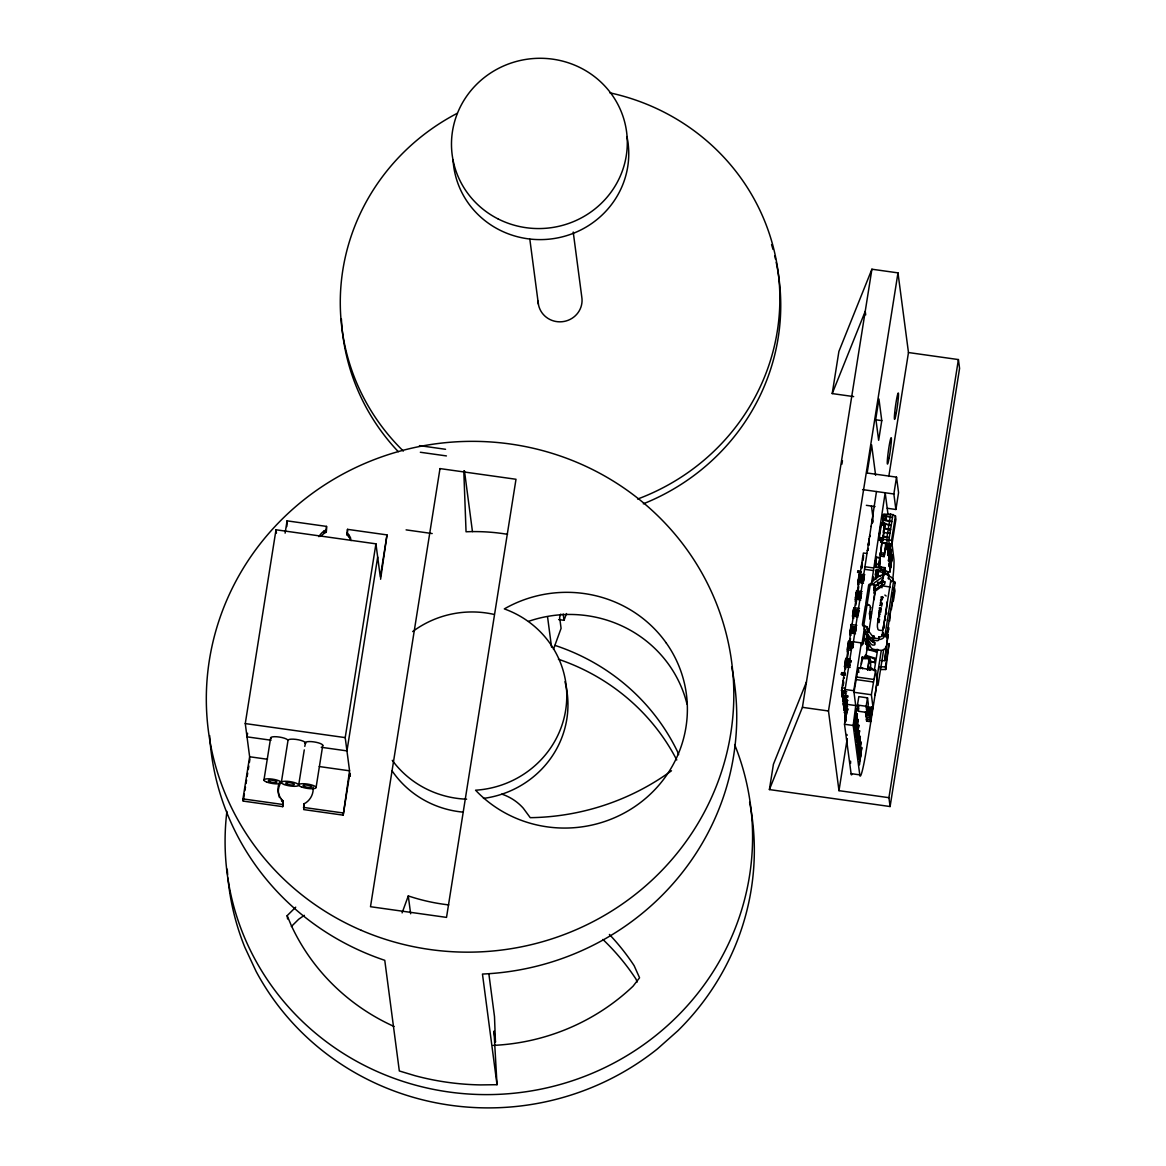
<?xml version="1.0" encoding="UTF-8"?>
<svg xmlns="http://www.w3.org/2000/svg" width="1166" height="1166" viewBox="0 0 1166 1166"><rect width="100%" height="100%" fill="white"/><g stroke="black" fill="none" stroke-linecap="round" stroke-linejoin="round"><path stroke-width="1.5" d="M846.793 691.759L841.517 690.578L845.35 666.763L845.642 668.978L844.49 666.631L845.816 658.207L849.883 658.775M850.991 635.266L849.825 632.934L851.165 624.51L856.821 625.297M852.04 624.626L853.366 616.202L853.658 618.417L852.506 616.085L853.833 607.661L859.488 608.448M860.712 598.362L855.465 597.619L856.514 590.812L862.155 591.599M863.423 581.426L858.132 580.77L859.182 573.949L864.837 574.751M869.136 629.975L874.923 592.168A2.201 2.128 -7.5 0 1 875.797 590.768L881.817 586.44A2.201 2.128 -7.5 0 1 883.449 586.032L889.002 586.819A3.075 2.973 -7.5 0 1 890.124 587.212M868.131 631.2L868.072 632.511M850.597 761.165L850.568 763.395M862.548 668.716L862.636 667.87L860.493 667.783M887.53 544.201L887.574 545.455L887.967 544.172M871.964 522.762L872.751 518.914M851.005 648.587L847.449 648.179L848.498 641.358L852.55 641.927M869.515 613.287L869.486 613.476M870.477 608.084L870.536 607.297L870.361 609.002M886.393 613.972L886.685 612.879M867.577 669.911L867.766 668.235M842.61 685.112L843.382 680.653L842.887 685.098M842.639 694.251L842.391 697.21L846.458 697.793M861.324 567.157L862.097 562.697L861.689 567.463M872.751 520.313L872.416 522.907M845.423 721.812L845.802 717.921M860.348 668.672L862.228 657.026L869.442 658.047L870.069 662.856M887.02 545.499L886.962 549.813L888.113 545.426M889.571 543.633L888.317 551.081L889.119 543.662M871.804 523.038L872.766 517.427M875.112 695.33L877.021 681.075L875.593 670.231L858.22 667.783L853.978 692.298L871.366 694.747L873.101 707.981L866.149 707.004M868.189 669.823C868.772 649.608 872.037 663.104 870.04 670.231M888.273 629.232L887.924 627.818M866.542 605.023L866.032 604.411A1.749 1.37 80.3 0 1 865.813 603.084L868.612 585.39A1.749 1.37 80.3 0 1 869.209 584.341A1.807 1.428 80.3 0 1 870.273 584.181L873.684 584.822L873.8 584.006A2.201 2.128 -7.5 0 1 874.675 582.606L880.84 578.19A2.201 2.128 -7.5 0 1 882.37 577.855L883.201 577.972L883.697 574.561A1.807 1.618 15.8 0 1 884.324 573.497A1.734 1.545 15.8 0 1 885.606 573.206L887.341 573.453A1.734 1.545 15.8 0 1 888.521 574.095A1.807 1.618 15.8 0 1 888.915 575.29L888.419 578.715A2.23 2.157 -7.5 0 1 890.693 581.178L891.524 581.79M874.267 598.828L874.427 597.502M885.519 634.843C884.775 638.021 886.83 632.686 887.865 631.768M867.533 669.998L869.442 658.047M847.041 702.209L842.974 701.64L843.207 697.938L842.741 699.877L847.959 700.606M862.038 564.184L861.587 567.142M870.448 617.368L870.929 613.301M869.486 613.36L869.734 611.742M878.712 619.627L879.558 619.525L879.062 622.644M879.587 614.161L880.417 614.045M882.196 597.721L883.026 597.619M869.268 542.569L868.932 544.857M845.875 693.362L841.808 692.793L842.041 689.077L841.575 691.015M847.624 706.64C842.493 708.505 842.143 701.553 847.216 704.337M844.942 709.555L844.432 712.703L845.306 712.834L845.015 710.619C843.907 707.806 842.289 704.716 847.755 709.19M844.854 713.126L845.889 717.25L845.015 717.134L845.525 713.971M851.923 774.472A36.962 2.58 -82 0 1 851.209 774.559L844.505 724.246L847.055 704.453L845.088 689.485L852.667 641.679L861.353 642.903L861.703 645.556L864.531 627.702M876.686 684.777L866.702 747.727A36.962 2.58 -82 0 1 859.91 775.784L853.191 725.471L855.742 705.678L853.774 690.709L861.353 642.903M889.833 544.435L887.705 555.439L888.623 544.507M872.78 521.042L872.547 522.674M869.297 543.05L869.005 545.003M870.39 617.805L870.113 619.161L870.332 618.228M865.42 632.497L865.551 630.791L865.318 631.783M873.465 580.406L873.494 577.039L872.693 581.44M867.65 630.063L867.795 628.343L867.285 630.995M867.854 638.997L867.766 642.087L869.501 642.32M882.91 634.479L882.793 635.864L883.23 632.817M279.505 782.342A17.592 17.024 -7.5 0 0 281.429 799.249L283.003 800.853L282.726 806.653L243.257 801.1L242.965 798.899L249.641 756.763L245.268 723.576L276.007 529.787L375.933 543.837L380.305 577.024L386.995 534.903L347.512 529.349L347.235 535.165L348.823 536.754A17.592 17.024 -7.5 0 1 351.039 540.63M247.586 733.254L247.017 736.854L271.037 740.221M285.116 533.139L287.069 520.852L326.538 526.405L326.261 532.206L324.25 533.299A17.592 17.024 -7.5 0 0 320.927 536.404M243.257 801.1L244.364 794.09M244.918 790.577L245.487 787.065M246.041 783.552L246.594 780.039M247.148 776.527L247.702 773.014M248.271 769.516L248.824 766.004M249.378 762.491L249.932 758.979M286.792 526.58L287.069 520.852M263.939 780.127L270.629 737.991M281.327 782.561L288.002 740.439M282.726 806.653L283.003 800.853M326.261 532.206L326.538 526.405M298.7 785.01L304.268 749.898M304.822 746.386L305.39 742.873M350.296 776.352L349.858 773.029L343.183 815.151L303.714 809.598L303.991 803.797L306.002 802.704A17.592 17.024 -7.5 0 0 313.086 787.065M347.235 535.165L347.512 529.349M316.088 787.444L322.763 745.322M343.183 815.151L349.567 770.813L345.209 737.612L375.933 543.837M377.682 557.115L346.958 750.889L321.233 747.275M380.597 579.24L386.995 534.903M853.658 396.6L832.218 393.583L838.893 351.447L871.906 269.215L897.98 272.873L908.474 352.54L958.408 359.565L959.574 368.412L890.095 806.537L769.4 789.571L773.408 764.298L806.435 682.052M769.4 789.571L802.427 707.339L871.906 269.215M841.896 464.185L842.45 460.643M890.095 806.537L888.929 797.69L838.981 790.665L828.487 710.998L897.98 272.873M867.125 473.163L871.614 444.844L875.622 475.349M881.773 420.62L878.654 440.311L875.812 418.696L878.931 399.005L881.773 420.62L874.821 419.643M846.691 658.338L848.032 649.914L848.323 652.115L847.449 651.998L847.42 648.107M854.707 607.778L856.048 599.353L856.34 601.569L855.465 601.452L855.436 597.546L860.8 598.114M859.007 584.72L858.147 584.589L858.118 580.697M845.306 665.48L845.846 662.113M847.449 651.998L848.25 646.941M850.116 635.149L851.165 624.51M852.798 618.301L853.833 607.661M855.465 601.452L856.529 594.704M858.147 584.589L858.672 581.222M849.358 641.475L850.699 633.051M857.374 590.929L858.715 582.504M860.056 574.08L863.394 553.019L866.586 553.456M841.808 692.793L842.318 689.631M843.062 684.894L843.572 681.731M843.149 685.958L843.645 682.795M847.667 656.502L848.236 652.916M849.927 642.67L850.51 638.574M855.873 605.096L856.485 600.913M858.147 590.783L858.759 586.571M861.776 568.527L862.272 565.364M863.015 560.627L863.525 557.465M847.74 696.16L842.158 695.446L842.61 691.846M842.391 697.21L842.901 694.062M843.47 691.963L842.974 695.125L842.683 692.91M842.741 699.877L843.441 694.688M842.974 701.64L843.484 698.478M853.293 642.553L876.482 491.542M867.315 550.775L868.437 548.486M869.282 538.342L868.276 545.134L869.224 541.68M847.172 704.76L843.324 704.293L843.776 700.693M867.46 550.585L868.233 549.798M869.326 538.634L868.553 543.473L869.253 540.907M843.557 706.071L844.067 702.909M844.636 700.824L844.14 703.972L843.849 701.757M843.907 708.724L844.607 703.535M844.14 710.488L844.65 707.339M845.306 712.834L845.802 709.671M846.181 719.466L845.306 719.349L845.816 716.186M871.323 584.851L885.169 492.766L887.996 514.293M866.513 605.183L865.872 605.402A1.749 1.37 80.3 0 0 865.274 606.451L862.461 624.145A1.749 1.37 80.3 0 0 862.694 625.472A1.807 1.428 80.3 0 0 863.598 626.302L864.254 627.395A4.839 4.679 -7.5 0 0 865.143 630.864L869.574 636.694A4.839 4.679 -7.5 0 0 872.736 638.516L873.582 638.647L873.917 636.009L873.625 637.044A1.807 1.035 5.2 0 0 873.961 637.831A1.734 0.991 5.2 0 0 875.127 638.298M871.075 584.457L871.206 583.641A4.839 4.679 -7.5 0 1 873.115 580.566L879.164 576.208A4.839 4.679 -7.5 0 1 882.764 575.334L883.609 575.45M878.756 538.022L880.884 524.54L884.805 525.094L882.895 540.339L878.989 539.785L878.756 538.022L883.158 538.648L882.924 536.885L882.531 539.858L879.485 539.435L879.018 536.331L879.485 539.435M838.981 790.665L847.23 738.603M875.098 563.819L876.162 557.071L880.082 557.625L879.47 567.9L875.564 567.361L875.098 563.819L879.004 564.359L879.47 567.9M879.456 536.389L879.251 537.657L882.298 538.094M888.813 476.442L908.474 352.54M876.162 557.071L875.156 564.257L879.062 564.81L880.082 557.625M878.989 539.785L881.248 525.021L884.294 525.443L884.324 528.49M865.041 629.684L863.277 643.996L863.51 643.122M875.593 564.315L876.132 560.948M881.846 525.254L882.283 522.441L884.542 522.762L884.688 523.884M882.895 518.651L883.551 514.439L885.81 514.76C887.792 517.937 883.988 523.315 882.895 518.651L885.154 518.972L885.3 520.094L883.085 519.847L883.551 514.439M863.831 641.154L864.574 636.461M876.307 561.852L875.506 566.909L879.412 567.463L880.053 560.657M875.564 567.361L876.366 562.303M882.487 524.758L884.149 514.293L890.678 514.133L895.444 515.882L895.911 519.424L892.034 543.852L889.323 544.551L880.738 542.263L880.272 538.721M864.385 626.579L866.965 626.842L866.863 627.76A2.201 2.128 -7.5 0 0 867.271 629.334L871.789 635.266A2.201 2.128 -7.5 0 0 873.145 635.995L873.975 636.111M875.433 574.226L876.103 570.014L878.362 570.32L877.838 575.654L875.637 575.421L875.433 574.226L877.692 574.532L877.838 575.654L875.579 575.348L876.103 570.014M861.514 663.789L862.111 658.003M875.36 578.292L876.132 573.38M884.105 525.575L884.542 522.762M885.154 518.972L885.81 514.76M866.906 634.741L865.886 644.361L867.431 635.266M874.806 584.924L873.815 590.564L874.238 587.241A2.201 2.128 -7.5 0 1 875.098 585.842L881.161 581.484A2.201 2.128 -7.5 0 1 881.788 581.178L881.933 581.134A2.23 2.172 24 0 1 882.502 581.091C885.052 580.624 886.058 585.521 882.968 584.574A2.23 2.128 -32.1 0 0 882.4 584.662L882.4 584.662A2.201 2.128 -7.5 0 0 881.627 585.026L875.564 589.369A2.201 2.128 -7.5 0 0 874.689 590.768L874.194 593.421L875.331 585.463M884.294 525.443L884.528 526.77M886.291 543.152L884.149 556.634L880.243 556.08L882.152 540.835M884.338 526.726L884.79 523.913L891.203 525.4L884.79 523.913M878.639 564.752L879.441 559.695M882.531 539.858L884.805 525.094M880.243 556.08L881.875 542.511L885.781 543.065L885.592 544.77M868.524 632.497L869.064 629.101M877.692 574.532L878.362 570.32M874.179 598.114L874.996 593.028M857.476 705.051L858.817 696.627L867.504 697.851L868.32 704.045L866.979 712.47L858.293 711.245L857.476 705.051L866.163 706.275L866.979 712.47M865.012 657.682L865.405 655.263L875.025 658.134L874.558 662.536L868.51 660.918M876.628 649.418L876.249 651.838L866.673 649.287L867.096 644.565L869.705 646.008M875.579 575.348L877.721 576.223L878.596 571.486L885.023 572.972L882.895 572.098M865.551 658.586L866.965 649.637M867.533 646.066L868.102 642.481M858.293 711.245L858.832 707.879M866.746 657.915L867.14 655.511M876.249 651.838L874.354 650.366L868.378 649.345L868.83 644.798M878.217 585.653L878.756 582.286M880.622 570.48L881.161 567.113L885.067 567.667L885.038 570.699M880.68 570.932L881.219 567.55L885.125 568.104L884.586 571.471M885.781 543.065L884.149 556.634M887.035 537.118L887.064 544.231M884.12 528.125L890.533 529.612L888.273 529.306L886.918 537.264L882.633 536.651M890.678 514.133L888.186 529.262L883.901 528.65M887.209 508.259L895.896 509.484L893.856 493.99L896.523 477.142L866.979 472.988M882.443 574.896L883.187 569.955L887.953 571.704L888.419 575.232M873.145 635.995C869.559 638.837 879.164 645.745 872.751 645.075A4.839 4.679 -7.5 0 1 870.463 643.457L866.921 638.793M882.764 575.334L882.793 581.134M892.937 514.454L888.798 540.572L889.323 544.551M884.528 571.034L885.067 567.667M869.428 670.144L869.953 666.908M884.936 573.555L885.446 570.261M895.896 509.484L898.563 492.635L896.523 477.142M892.675 580.376A36.948 2.58 -82 0 0 893.899 559.155L891.567 540.31L895.444 515.882M881.671 606.203L882.166 603.084M866.163 706.275L867.504 697.851M887.428 574.969L887.953 571.704M865.974 715.254L866.251 713.563L870.157 714.117L870.39 715.895L865.974 715.254L866.207 717.017L870.128 717.571L871.731 707.456M866.207 717.017L866.251 713.563M873.582 638.647L873.451 639.201A1.807 1.035 5.2 0 0 873.786 639.974A1.734 0.991 5.2 0 0 874.937 640.44L876.672 640.688A1.734 0.991 5.2 0 0 877.969 640.571A1.807 1.035 5.2 0 0 878.654 639.93L879.193 636.782M866.425 719.378L866.702 717.688L866.936 719.014L869.967 719.437L870.608 718.241L870.842 720.005L866.425 719.378L866.659 721.142L870.579 721.696L872.474 706.436L870.579 721.696M868.685 706.64L869.093 710.152L866.484 709.788M874.267 670.785L877.677 649.316M866.659 721.142L866.702 717.688M871.366 694.747L875.593 670.231M868.976 711.916L869.617 710.706L869.851 712.484L865.434 711.843L865.668 713.621L869.588 714.16L870.652 707.427M870.157 707.339L869.209 713.679L866.178 713.257M882.983 628.999L885.504 615.604M883.522 635.893L882.137 635.106L890.693 581.178A5.495 1.341 9 0 1 892.34 580.712A1.807 1.268 -66.9 0 1 893.404 582.344L885.388 632.861A1.749 1.21 -66.9 0 1 883.828 634.625A5.495 1.341 9 0 0 882.137 635.106A2.23 2.157 -7.5 0 1 879.193 636.84M871.221 707.383L870.128 717.571M884.09 628.11L884.367 625.676L884.017 627.527M871.774 708.068L871.979 706.8L872.445 709.89L872.212 708.126M881.263 650.686L877.007 677.533L878.027 685.273L883.711 649.491M887.064 631.316L886.131 637.204L885.766 634.377M892.486 597.196L893.185 592.765M895.094 583.073L887.078 633.634A1.749 1.21 -66.9 0 1 885.533 635.397M884.659 660.612L888.04 634.61L884.659 660.612L881.132 660.641M885.402 666.952L889.119 643.501L885.737 669.503L880.447 669.546L880.068 666.675L885.402 666.952L885.737 669.503M888.929 797.69L958.408 359.565M870.929 613.345L871.06 612.616M869.049 660.145L869.34 658.863L869.967 663.308M857.637 571.865L861.076 572.346L857.549 572.419M842.158 695.446L842.435 693.974M846.429 713.417L847.143 709.496M846.574 714.525L847.084 711.858M862.228 657.026L861.995 658.003L869.209 659.023M875.797 578.686L876.103 577.403L876.278 578.802M871.235 526.07L871.279 526.478M843.324 704.293L843.601 702.836M885.388 620.312L885.577 619.54M869.69 612.033L870.244 609.497M844.767 711.683L844.432 712.703M845.933 720.53L845.598 721.565M890.664 543.939L888.448 561.05L890.999 543.924M879.12 636.738L878.843 637.787A1.807 1.035 5.2 0 1 878.158 638.414A1.734 0.991 5.2 0 1 876.861 638.545L875.127 638.298M870.128 618.986L869.472 613.986M402.095 912.876L408.289 895.925A193.527 187.187 -7.5 0 0 448.75 904.903M560.802 614.074L559.622 617.295L561.079 628.357L553.442 649.287M558.616 619.554L564.023 620.312L566.501 613.535M885.213 581.805L882.735 582.053A4.839 4.679 -7.5 0 0 880.068 582.971L874.004 587.329M879.689 605.475C884.134 605.212 879.193 598.158 880.563 605.256M832.218 393.583L865.23 311.337L865.697 314.878M883.289 532.439L889.935 533.401L887.807 532.527M892.471 517.398L885.519 516.378M891.815 521.639L885.169 520.648L886.058 515.911L890.343 516.523M889.075 524.525L891.159 525.327M847.186 735.265L846.837 734.434M287.594 918.968L287.157 915.66L295.712 907.177M291.354 926.518L298.685 919.245A235.605 227.895 -7.5 0 1 304.355 915.339M318.93 536.666A17.592 17.024 -7.5 0 1 323.959 531.084L325.97 530.005M893.652 587.956C895.896 587.824 894.555 593.217 892.719 593.844M890.183 613.564L889.702 620.968L889.09 620.472M891.363 609.614L893.316 597.138L893.258 598.785A1.764 1.705 -7.5 0 1 892.792 599.718M868.058 604.877L867.431 605.081A1.749 1.37 80.3 0 0 866.834 606.131L864.021 623.825A1.807 1.428 80.3 0 0 865.157 625.996L866.965 626.842M887.88 630.034L888.827 629.713L888.536 627.308L887.078 637.773L887.224 636.825A1.764 1.705 -7.5 0 0 887.064 635.805M891.567 540.31L881.846 539.115M885.49 635.412L882.137 635.106M881.438 599.79L881.059 596.875L882.735 596.657L882.239 599.776L880.563 599.994L880.942 602.909M877.969 621.697C879.63 611.45 876.336 626.288 877.765 628.255A1.764 1.705 -7.5 0 0 879.237 630.194L880.971 630.442A1.764 1.705 -7.5 0 0 882.749 629.625M874.952 642.685L873.8 642.685A2.23 2.128 -32.1 0 1 873.232 642.481L873.101 642.408A2.201 2.128 -7.5 0 1 872.591 641.927L869.938 638.429M850.116 631.331L855.407 631.972M876.657 570.116L883.187 569.955M488.86 973.829L494.501 1016.665L495.448 1042.171L493.99 1031.108L497.022 1084.701L480.45 1084.905A263.895 255.252 -7.5 0 1 415.111 1075.722L399.326 1070.971L384.765 960.318A263.895 255.252 -7.5 0 1 209.661 735.6M881.292 608.565L880.476 608.623L880.898 612.092M887.676 533.095L889.891 533.328M889.221 537.541L882.851 536.127M882.764 572.652L884.979 572.885M841.575 672.884L845.058 673.38M862.578 489.589L893.856 493.99M866.353 505.33L875.039 506.554M419.469 445.616L445.543 449.289M420.343 452.262L446.418 455.921M883.041 519.774L885.3 520.094M888.273 529.306L890.547 529.641M881.336 542.146L883.595 542.467M880.009 554.316L884.411 554.943L884.178 553.18L880.272 552.626L880.505 554.404M876.22 557.523L880.141 558.062M863.773 555.89C861.936 556.255 862.796 561.444 863.19 557.989M864.56 566.691L873.247 567.915M864.91 569.358L873.596 570.568M857.797 571.18L861.31 571.661M857.768 571.282L861.208 571.763M857.724 571.427L861.178 571.923M857.593 572.127L861.033 572.608M858.919 575.64L864.137 576.368L858.919 575.8M858.919 576.019L864.137 576.747M858.905 576.31L864.123 577.039M858.876 576.66L864.093 577.389M858.846 577.053L864.05 577.782M858.788 577.476L864.006 578.219M858.73 577.928L863.948 578.657M858.672 578.38L863.889 579.123M858.599 578.832L863.817 579.56M858.526 579.269L863.744 579.998M858.467 579.662L863.671 580.391M858.395 580.012L863.612 580.741M858.322 580.304L863.54 581.032M858.263 580.537L863.481 581.266M857.855 582.388L863.496 583.175M856.238 592.488L861.455 593.232M856.252 592.649L861.47 593.377M856.252 592.867L861.47 593.611M406.103 529.874L432.178 533.547M856.238 593.159L861.455 593.902M856.208 593.509L861.426 594.237M856.165 593.902L861.383 594.631M856.121 594.325L861.339 595.068M856.063 594.777L861.28 595.505M856.004 595.228L861.208 595.972M855.931 595.68L861.149 596.424M855.859 596.118L861.076 596.846M855.786 596.511L861.004 597.24M855.713 596.861L860.931 597.59M855.655 597.152L860.872 597.881M855.174 599.237L860.829 600.024M853.585 609.716L858.788 610.459M853.556 610.007L858.774 610.751M853.541 610.357L858.744 611.101M853.497 610.751L858.715 611.494M853.454 611.188L858.657 611.917M853.395 611.625L858.599 612.369M853.323 612.092L858.54 612.82M853.264 612.529L858.467 613.272M853.191 612.966L858.395 613.695M853.118 613.36L858.336 614.088M853.046 613.71L858.263 614.438M852.987 614.001L858.191 614.744M858.132 614.963L852.798 614.482L858.045 615.211M852.506 616.085L858.147 616.872M850.903 626.2L856.121 627.075M850.903 626.579L856.121 627.308M850.888 626.871L856.106 627.6M850.859 627.206L856.077 627.949M850.83 627.6L856.033 628.343M850.772 628.037L855.99 628.765M850.714 628.474L855.931 629.217M850.655 628.94L855.873 629.669M850.582 629.392L855.8 630.121M850.51 629.815L855.727 630.544M850.437 630.208L855.655 630.937M850.378 630.558L855.582 631.287M850.305 630.85L855.523 631.593M850.247 631.083L855.465 631.812M849.825 632.934L855.48 633.721M853.439 643.778L848.221 643.049L853.439 644.157M848.221 643.719L853.425 644.448M848.192 644.069L853.41 644.798M848.148 644.463L853.366 645.192M848.105 644.885L853.323 645.614M848.046 645.337L853.264 646.066M866.527 648.179L868.262 648.427M847.988 645.789L853.191 646.518M847.915 646.241L853.133 646.97M847.842 646.664L853.06 647.392M847.769 647.057L852.987 647.8M847.697 647.407L851.18 647.902M847.638 647.713L851.107 648.194M847.58 647.932L851.049 648.427M847.157 649.783L851.209 650.351M869.078 657.303L873.305 658.076M873.392 658.659L875.127 658.907M869.166 660.583L874.558 662.536M845.554 659.898L850.772 660.626M845.569 660.043L850.772 660.787M845.554 660.277L850.772 661.005M845.539 660.568L850.757 661.297M845.51 660.918L850.728 661.647M845.481 661.311L850.684 662.04M845.423 661.734L850.641 662.463M845.379 662.186L850.582 662.915M845.306 662.638L848.79 663.133M845.248 663.09L848.717 663.571M845.175 663.512L848.644 664.008M845.102 663.906L848.571 664.401M845.029 664.256L850.247 664.999M844.956 664.562L850.174 665.29M844.898 664.78L850.116 665.524M850.058 665.684L844.752 664.955L849.985 665.757M844.49 666.631L850.131 667.433M841.648 672.593L845.102 673.074M841.56 673.19L845.015 673.671M841.531 673.496L844.971 673.977M841.502 673.773L844.942 674.269M841.473 674.035L844.913 674.531M841.415 674.269L844.898 674.75M841.444 674.473L844.884 674.954M841.4 674.604L844.884 675.201M856.748 677.052L874.121 679.501M856.004 679.545L873.378 681.993M843.528 677.942L844.403 678.058M845.204 688.275L842.012 687.823L842.391 690.695M845.088 689.485L853.774 690.709M841.517 690.578L845.583 691.146M841.881 691.438L845.365 691.934M841.823 691.904L845.306 692.385M841.75 692.342L845.233 692.837M842.1 695.009L847.784 695.723M842.464 695.869L847.682 696.598M842.406 696.321L847.624 697.064M842.333 696.772L847.551 697.501M842.887 699.046L846.676 699.513M842.683 699.425L846.749 699.994M843.105 699.848L846.589 700.329M843.047 700.3L846.531 700.781M842.989 700.751L846.472 701.232M842.916 701.203L846.399 701.684M859.196 706.028L843.266 703.856M843.63 704.716L847.114 705.211M869.355 708.462L869.093 710.152M843.572 705.182L847.055 705.663M843.499 705.619L846.982 706.115M843.849 708.287L847.799 708.768M844.213 709.147L847.697 709.642M844.155 709.598L847.638 710.094M844.082 710.05L847.565 710.546M802.427 707.339L828.487 710.998M844.505 724.246L853.191 725.471M851.005 773.626L859.692 774.851M245.268 723.576L345.209 737.612M249.641 756.763L267.495 759.27M319.236 766.543L349.567 770.813M242.965 798.899L282.434 804.438M303.422 807.397L342.891 812.935M885.388 520.123L889.673 520.736M857.651 571.617L861.135 572.112M877.925 575.698L880.796 576.106M867.854 642.787L865.755 642.218M884.163 636.053L884.746 635.47A5.291 5.13 -7.5 0 1 878.8 639.376M884.863 595.068L886.16 595.986M873.174 641.796L872.285 641.548A4.839 4.679 -7.5 0 1 869.996 639.915L865.566 634.1A4.839 4.679 -7.5 0 1 864.691 630.631M877.4 582.315L882.152 583.802L881.627 579.808M869.457 605.358L867.577 604.09A1.749 1.37 80.3 0 1 867.358 602.764L870.171 585.07A1.749 1.37 80.3 0 1 871.789 583.875L873.684 584.822M869.034 646.358L867.096 644.565M871.527 668.147L873.436 669.605M870.871 668.482L871.614 668.774M884.44 516.072L883.697 515.561M883.172 524.088L882.283 522.441M869.749 605.3L870.506 607.369M346.943 532.949L348.532 534.538A17.592 17.024 -7.5 0 1 350.747 538.415M637.248 981.991L635.893 978.959A235.605 227.895 -7.5 0 0 602.895 939.461M287.157 915.66L291.194 925.265A212.372 205.42 -7.5 0 0 394.05 1026.474M678.641 754.635L677.373 751.37A212.372 205.42 -7.5 0 0 554.972 645.396M888.405 578.671L888.579 576.368A1.807 1.618 15.8 0 0 888.186 575.173A1.734 1.545 15.8 0 0 887.005 574.532L885.271 574.284A1.734 1.545 15.8 0 0 884.003 574.576A1.807 1.618 15.8 0 0 883.376 575.64L883.201 577.972M883.274 530.763L883.42 531.885M882.662 538.575L882.895 540.339M880.709 552.684L880.942 554.462M881.161 567.113L881.569 570.218M871.454 506.102L872.853 516.655M885.781 613.87L887.122 602.88A1.764 1.705 -7.5 0 0 887.02 602.006M881.627 585.026L881.977 587.795M879.893 612.194L879.324 607.836L881 607.617L880.505 610.736L878.873 610.838L879.587 616.756M878.829 616.216C879.834 607.049 878.144 618.782 878.523 620.778M873.815 599.076L873.917 599.82M871.206 612.252L871.381 614.059M859.182 573.949L859.473 576.164M865.405 655.263L865.551 656.371M864.414 657.464L864.079 658.775L861.936 658.688M869.18 710.648L869.588 714.16M866.688 713.636L866.921 715.399M858.22 667.783L858.832 672.432M852.667 641.679L853.016 644.346M848.498 641.358L848.79 643.574M843.266 697.341L843.557 699.556M844.432 706.188L844.723 708.403M845.015 717.134L845.539 715.633L845.306 719.349M573.22 232.034L581.776 296.951A21.994 21.265 -7.5 0 1 562.085 321.729A21.994 21.265 -7.5 0 1 538.109 301.192M529.83 239.234L538.386 304.151M563.193 613.986L564.023 620.312M547.554 616.814L551.547 647.145M464.462 470.875L472.449 531.565M497.022 1084.701L482.462 974.047A263.895 255.252 -7.5 0 0 731.665 666.879M408.289 895.925L410.636 913.78M348.532 534.538L348.823 536.754M323.959 531.084L324.25 533.299M276.007 529.787L276.444 533.11M303.991 803.797L304.282 806.012M281.429 799.249L281.72 801.465M463.791 470.904L466.05 531.783A193.527 187.187 -7.5 0 1 507.531 534.32M463.31 812.148A96.763 93.601 -7.5 0 1 392.126 770.915M564.971 681.76A96.763 93.601 -7.5 0 1 483.467 798.404M466.619 799.191A96.763 93.601 -7.5 0 1 392.272 760.334M412.691 631.564A96.763 93.601 -7.5 0 1 494.224 614.453M528.548 621.347A121.789 117.795 -7.5 0 1 686.993 704.075M734.638 744.564A263.895 255.252 -7.5 0 1 522.149 1092.28A263.895 255.252 -7.5 0 1 226.904 811.405M749.607 802.223A263.895 255.252 -7.5 0 1 677.912 1030.715L657.478 1048.861A263.895 255.252 -7.5 0 1 256.112 971.409L244.773 947.142A263.895 255.252 -7.5 0 1 227.938 878.085M227.632 874.529A263.895 255.252 -7.5 0 1 227.253 869.195M609.847 92.828A219.908 212.708 -7.5 0 1 779.384 284.664A219.908 212.708 -7.5 0 1 637.627 499.048M403.349 451.067A219.908 212.708 -7.5 0 1 457.349 113.248M776.206 262.365A219.908 212.708 -7.5 0 1 643.326 503.814M398.291 451.679A219.908 212.708 -7.5 0 1 341.39 318.916M771.571 244.583A219.908 212.708 -7.5 0 1 772.985 249.393M774.705 255.85A219.908 212.708 -7.5 0 1 775.477 259.1M626.944 136.568A87.96 85.089 -7.5 0 1 552.247 238.797A87.96 85.089 -7.5 0 1 453.078 160.048M558.412 659.242A212.372 205.42 -7.5 0 1 676.761 759.97M501.846 794.133A50.196 48.549 -7.5 0 1 523.257 808.184L530.239 817.672A238.928 231.116 -7.5 0 0 671.485 770.77M493.043 1045.392A212.372 205.42 -7.5 0 0 633.065 986.188L639.566 977.793L634.144 965.681A235.605 227.895 -7.5 0 0 609.381 934.447M868.102 636.971A2.201 2.128 -7.5 0 1 867.985 635.878M894.045 581.499A1.807 1.268 -66.9 0 1 895.109 583.131M865.726 638.822A4.839 4.679 -7.5 0 0 866.323 639.886L871.017 647.611A4.839 4.679 -7.5 0 0 874.179 649.447L880.228 650.293A5.291 5.13 -7.5 0 0 886.175 646.387M888.813 576.179A5.291 5.13 -7.5 0 1 893.302 581.543M893.01 601.335A1.764 1.705 -7.5 0 0 893.477 600.417L894.73 592.474A5.291 5.13 -7.5 0 0 893.579 588.932M887.282 637.438A1.764 1.705 -7.5 0 1 887.443 638.443M868.087 637.613A2.172 2.113 -7.5 0 1 868.058 636.782M868.072 635.995A2.201 2.128 -7.5 0 1 867.737 634.945M305.754 743.5A8.803 2.143 9 0 1 313.785 741.882A8.803 2.143 9 0 1 322.545 745.861M288.221 739.9A8.803 2.143 9 0 1 298.656 739.842A8.803 2.143 9 0 1 305.171 743.412M279.505 797.588A17.592 17.024 -7.5 0 1 279.796 784.558M270.993 738.603A8.803 2.143 9 0 1 276.779 736.766A8.803 2.143 9 0 1 287.638 739.827M854.11 723.037L854.197 725.558L856.631 708.141L854.11 723.037M854.751 719.947L854.795 721.2L856.019 712.484L854.751 719.947M854.853 728.663L854.94 731.184L857.36 713.752L854.853 728.663M855.494 725.558L855.538 726.826L856.821 718.256L855.494 725.558M855.582 734.274L855.669 736.795L858.103 719.378L855.582 734.274M856.238 731.184L856.281 732.437L857.491 723.736L856.238 731.184M856.325 739.9L856.412 742.421L858.846 725.004L856.325 739.9M856.981 736.81L857.025 738.063L858.234 729.348L856.981 736.81M857.068 745.526L857.156 748.047L859.59 730.616L857.068 745.526M857.724 742.421L857.768 743.689L858.978 734.974L857.724 742.421M857.812 751.137L857.899 753.659L860.319 736.242L857.812 751.137M858.453 748.047L858.497 749.301L859.721 740.599L858.453 748.047M858.54 756.763L858.628 759.285L861.062 741.868L858.54 756.763M859.196 753.673L859.24 754.927L860.464 746.211L859.196 753.673M859.284 762.389L859.371 764.911L861.805 747.479L859.284 762.389M859.94 759.285L859.983 760.553L861.193 751.837L859.94 759.285M889.002 555.439L889.046 556.707L890.27 547.991L889.002 555.439M889.09 564.155L889.177 566.676L891.611 549.259L889.09 564.155M889.745 561.065L889.789 562.318L891.072 553.748L889.745 561.065M889.833 569.78L889.92 572.302L892.354 554.87L889.833 569.78M890.489 566.691L890.533 567.944L891.801 559.374L890.489 566.691M894.701 521.158L894.963 519.672L894.701 521.158M869.821 535.471L869.588 536.928L869.821 535.471M439.99 468.586L370.496 906.711L446.52 917.394L515.999 479.27L439.99 468.586M858.788 610.08L853.57 609.337L858.788 610.226M361.358 930.351A263.895 255.252 -7.5 0 0 732.54 669.401A263.895 255.252 -7.5 0 0 316.321 490.522A263.895 255.252 -7.5 0 0 361.358 930.351M666.267 643.005A121.789 117.795 -7.5 0 0 504.324 608.9A96.763 93.601 -7.5 0 1 565.656 710.196A96.763 93.601 -7.5 0 1 475.568 790.213A121.789 117.795 -7.5 0 0 641.023 802.121A121.789 117.795 -7.5 0 0 666.267 643.005M498.188 218.975A87.96 85.089 -7.5 0 0 627.25 139.629A87.96 85.089 -7.5 0 0 492.722 71.665A87.96 85.089 -7.5 0 0 498.188 218.975M896.246 413.143A13.19 0.918 -82 0 0 898.316 393.029A13.19 0.918 -82 0 0 894.774 412.079A13.19 0.918 -82 0 0 896.246 413.143M889.148 457.83A13.19 0.918 -82 0 0 891.218 437.716A13.19 0.918 -82 0 0 887.676 456.751A13.19 0.918 -82 0 0 889.148 457.83M301.455 786.933A8.803 2.143 9 0 0 315.855 787.983A8.803 2.143 9 0 0 304.865 783.771A8.803 2.143 9 0 0 301.455 786.933M284.081 784.485A8.803 2.143 9 0 0 298.481 785.534A8.803 2.143 9 0 0 287.477 781.337A8.803 2.143 9 0 0 284.081 784.485M304.443 786.584A4.358 1.064 9 0 0 311.584 787.094A4.358 1.064 9 0 0 306.133 785.01A4.358 1.064 9 0 0 304.443 786.584M266.693 782.051A8.803 2.143 9 0 0 281.108 783.1A8.803 2.143 9 0 0 270.104 778.888A8.803 2.143 9 0 0 266.693 782.051M287.069 784.135A4.358 1.064 9 0 0 294.211 784.66A4.358 1.064 9 0 0 288.76 782.575A4.358 1.064 9 0 0 287.069 784.135M269.696 781.686A4.358 1.064 9 0 0 276.838 782.211A4.358 1.064 9 0 0 271.387 780.127A4.358 1.064 9 0 0 269.696 781.686"/></g></svg>
